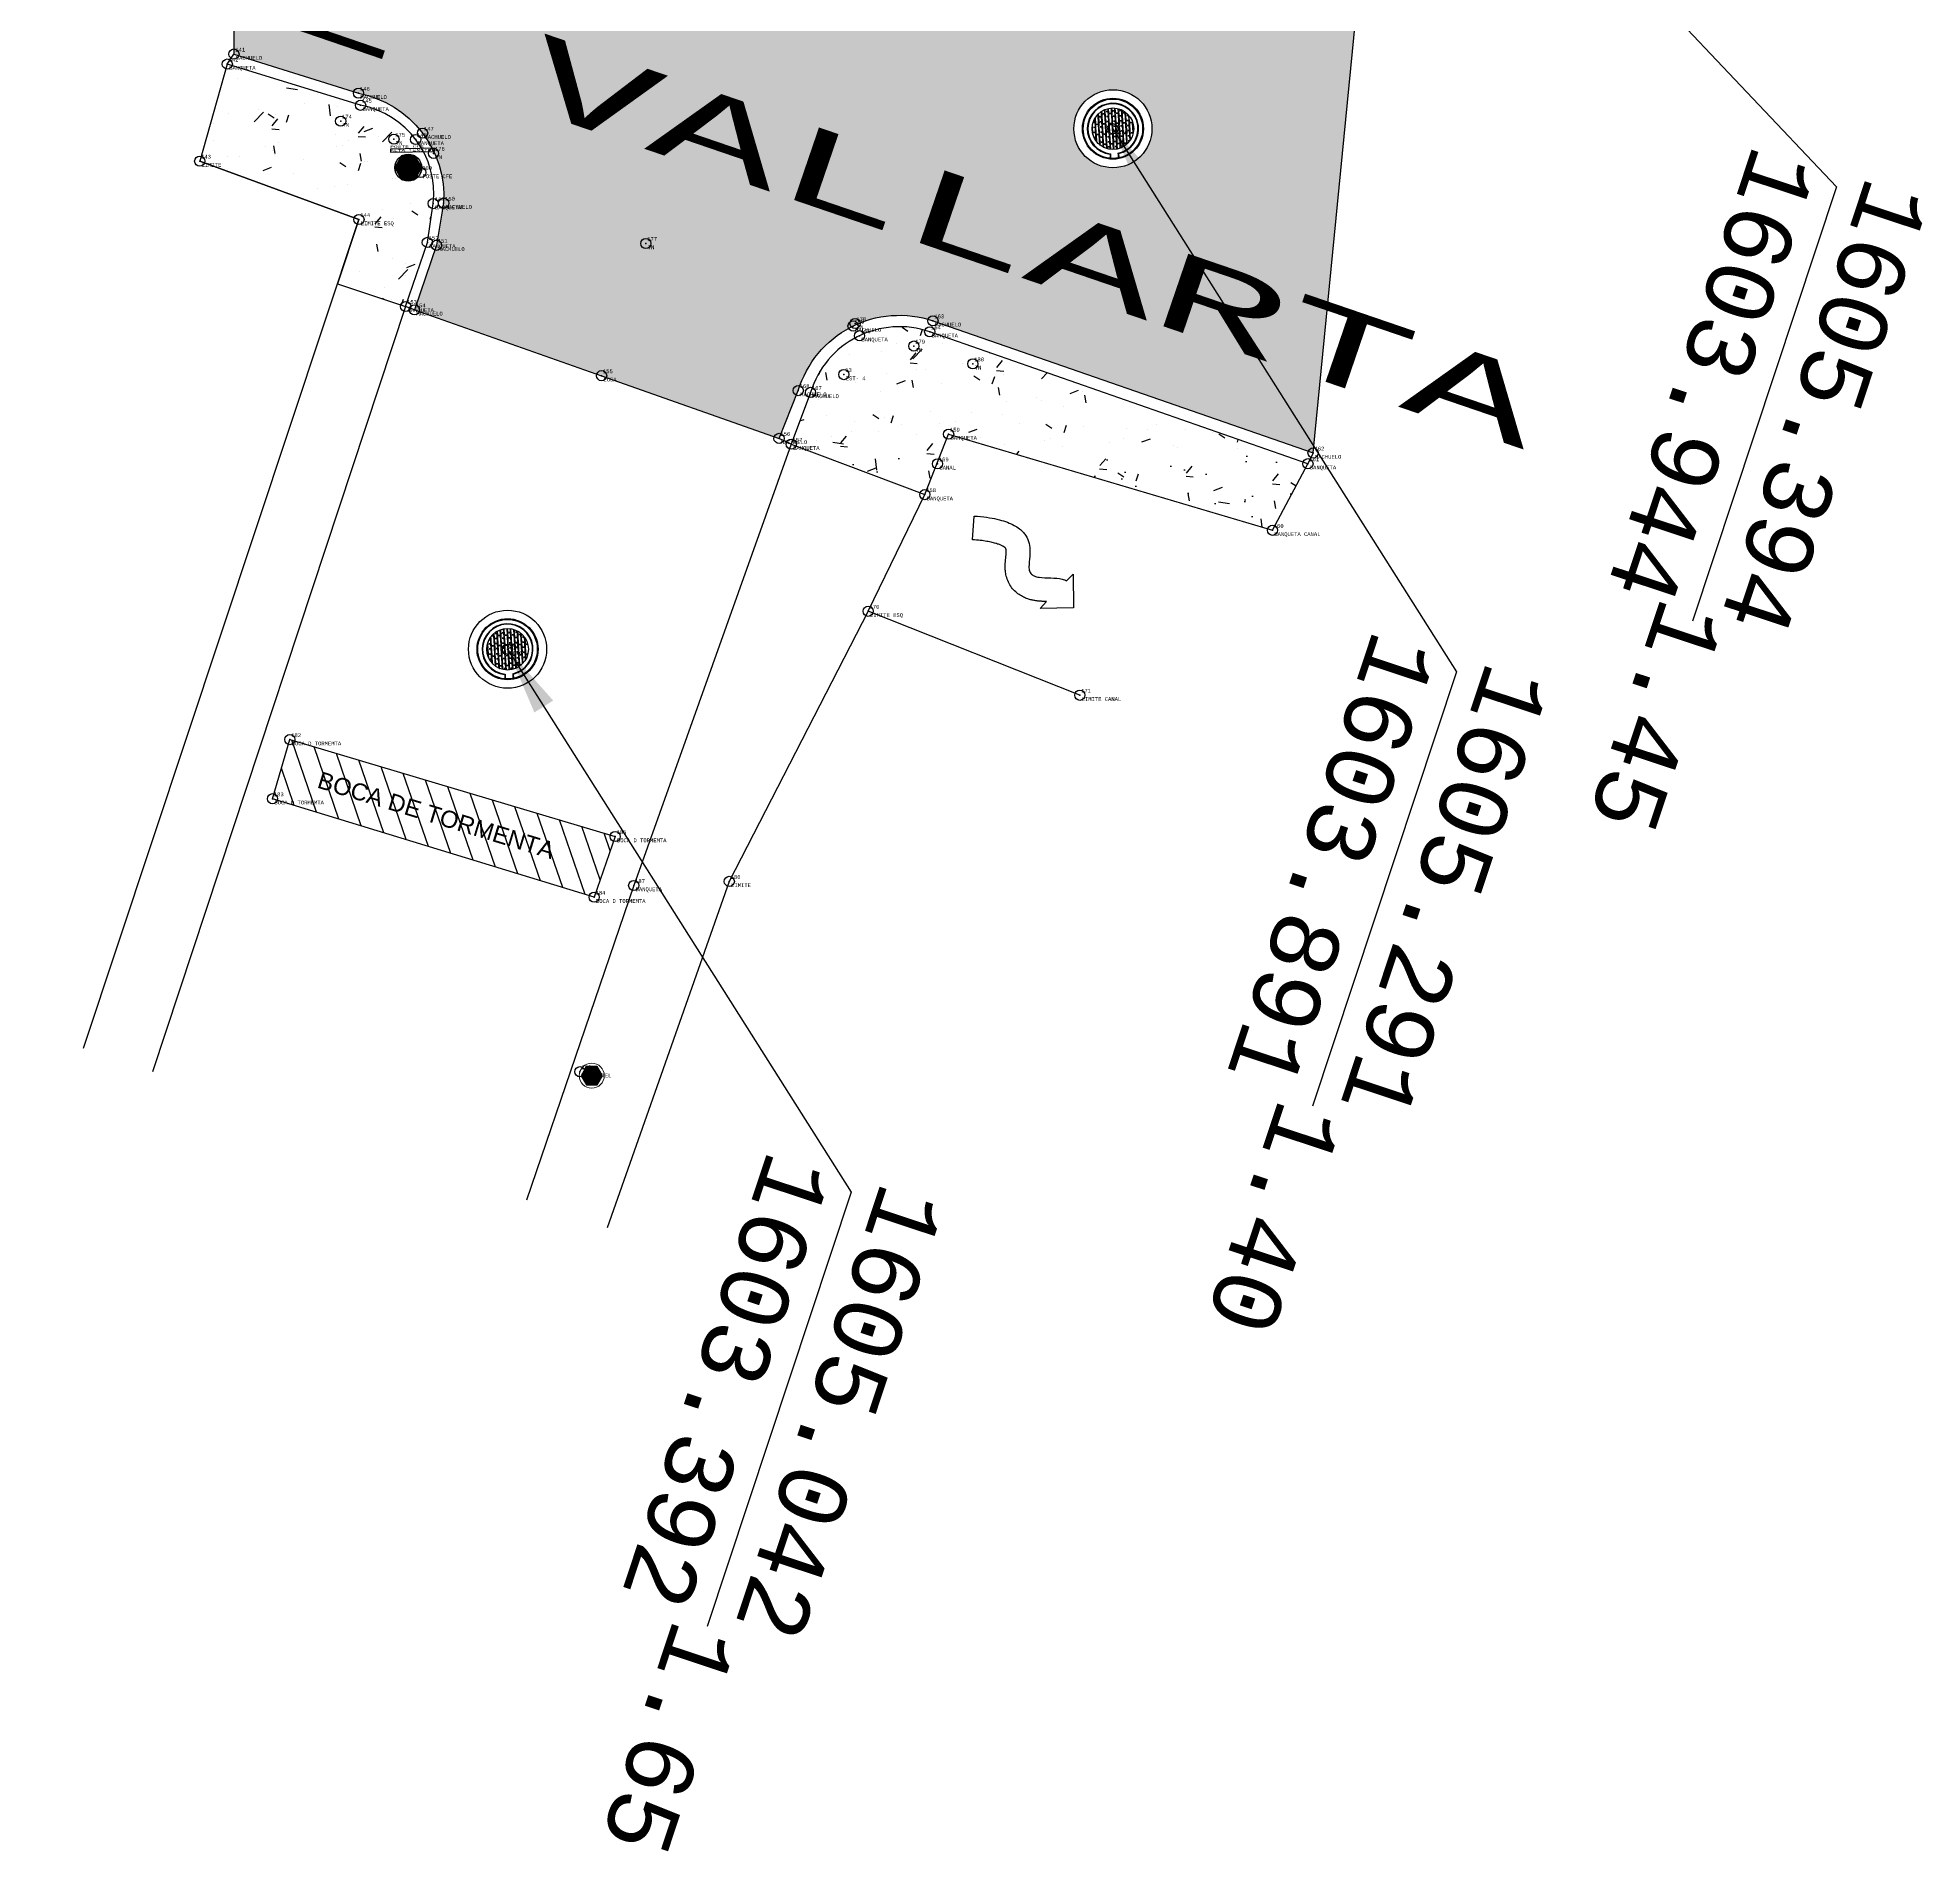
# Model space of a CAD drawing. Extents: x 661203 to 661848, y 2264651 to 2264858.
# Drawn here: x 661403.58 to 661431.39, y 2264651.15 to 2264677.91 of the extents above; entities that cross this region are included whole.
import ezdxf
from ezdxf.enums import TextEntityAlignment as Align

# ---------------------------------------------------------------- set-up
doc = ezdxf.new("R2010")
doc.units = 0
doc.header["$PDMODE"] = 32
doc.header["$PDSIZE"] = 0.15
for name, color, linetype in [('00. BANQUETA', 8, 'Continuous'), ('00. CONCRETO', 8, 'Continuous'), ('00. LIMITE DE PROPIEDAD', 7, 'Continuous'), ('02. COTAS D.S. EXISTENTE', 7, 'Continuous'), ('BOCA DE TORMENTA', 4, 'Continuous'), ('CVL_PUNTO', 2, 'Continuous'), ('CVL_PUNTO_NUM', 2, 'Continuous'), ('FLUJO', 1, 'Continuous'), ('INFRAESTRUCTURA_CFE_POSTE', 7, 'Continuous'), ('INFRAESTRUCTURA_POSTE_TELMEX', 42, 'Continuous'), ('LOSA', 253, 'Continuous'), ('MACHUELO', 34, 'Continuous'), ('POSTE TELMEX', 7, 'Continuous'), ('POZOS', 30, 'Continuous'), ('Registros', 150, 'Continuous'), ('TEXTOS', 7, 'Continuous'), ('TRAZA URBANA', 251, 'Continuous')]:
    doc.layers.add(name, color=color, linetype=linetype)
doc.styles.add('MONOTXT4', font='monotxt4.shx')
doc.styles.get("Standard").update_dxf_attribs({"font": 'arial.ttf'})
doc.dimstyles.get("Standard").update_dxf_attribs({"dimtxt": 0.18, "dimasz": 0.18, "dimexe": 0.18, "dimexo": 0.0625, "dimgap": 0.09, "dimtad": 0, "dimtih": 1, "dimtoh": 1, "dimdec": 4, "dimzin": 0, "dimdsep": 46, "dimtxsty": 'Standard', "dimcen": 0.09, "dimadec": 0, "dimazin": 0, "dimtfac": 1, "dimtdec": 4, "dimtofl": 0, "dimtmove": 0, "dimatfit": 3, "dimfxl": 0, "dimtolj": 1, "dimtzin": 0, "dimarcsym": 0})

# ---------------------------------------------------------------- blocks, each defined once
blk = doc.blocks.new('A$C79337726')
h = blk.add_hatch()
h.set_pattern_fill('AR-BRELM', color=11, scale=0.06156, angle=-269.66862, style=0)
h.set_pattern_definition([(93.054959, (-938.17568, -6360.84685), (0.327894398, 0.017499617), [0.469395, -0.023085]), (93.054959, (-938.03737, -6360.83947), (0.327894398, 0.017499617), [0.469395, -0.023085]), (93.054959, (-938.0183, -6360.71516), (0.327894398, 0.017499617), [0.223155, -0.023085]), (93.054959, (-937.87998, -6360.70778), (0.327894398, 0.017499617), [0.223155, -0.023085]), (3.054959, (-938.1757, -6360.84685), (0.026246145, -0.491780124), [0.13851, -0.18985104]), (3.054959, (-938.17445, -6360.8699), (0.026246145, -0.491780124), [0.13851, -0.18985104]), (3.0549587, (-938.0183, -6360.71516), (0.013123072, -0.245890062), [0.13851, -0.18985104]), (3.0549587, (-938.01706, -6360.7382), (0.013123072, -0.245890062), [0.13851, -0.18985104])])
h.paths.add_polyline_path([(2.864, 1.644, 1), (0.912, 2.132, 1)])
at = {"color": 11, "elevation": 1672.65}
for points in [[(1.748, 0.664), (1.759, 0.456)], [(1.767, 0.682), (1.779, 0.457)], [(2.136, 0.702), (2.148, 0.477)], [(2.158, 0.685), (2.169, 0.478)]]:
    blk.add_lwpolyline(points, dxfattribs=at)
at = {"color": 12}
blk.add_circle((1.888, 1.888, 1672.65), 1.888, dxfattribs=at)
at = {"color": 11}
for radius in [1.477, 1.438, 1.006]:
    blk.add_circle((1.888, 1.888, 1672.65), radius, dxfattribs=at)
for radius, start, end in [(1.232, 282.64903, 263.46089), (1.212, 281.82925, 264.28067)]:
    blk.add_arc((1.888, 1.888, 1672.65), radius, start, end, dxfattribs=at)
blk = doc.blocks.new('REGISTRO')
at = {"layer": 'POZOS', "xscale": 7322.654461596115, "yscale": 7322.654461596115, "zscale": 7322.654461596115}
blk.add_blockref('A$C79337726', (-13824, -13824, -12248238), dxfattribs=at)
blk = doc.blocks.new('CFE')
at = {"layer": 'TRAZA URBANA', "color": 7}
blk.add_lwpolyline([(-0.197, -0.341), (0.197, -0.341), (0.393, 0), (0.197, 0.341), (-0.197, 0.341), (-0.393, 0)], close=True, dxfattribs=at)
at = {"layer": 'TRAZA URBANA', "color": 254}
for points in [[(-0.393, 0), (-0.197, 0.341), (-0.197, -0.341), (0.197, 0.341)], [(-0.197, -0.341), (0.197, 0.341), (0.197, -0.341), (0.393, 0)]]:
    blk.add_solid(points, dxfattribs=at)
blk = doc.blocks.new('POSTE TELMEX')
at = {"layer": 'INFRAESTRUCTURA_POSTE_TELMEX'}
blk.add_lwpolyline([(-0.1, -0.173), (0.1, -0.173), (0.2, 0), (0.1, 0.173), (-0.1, 0.173), (-0.2, 0)], close=True, dxfattribs=at)
at = {"layer": 'INFRAESTRUCTURA_POSTE_TELMEX', "lineweight": 0}
blk.add_circle((0, 0), 0.237, dxfattribs=at)
at = {"layer": 'INFRAESTRUCTURA_POSTE_TELMEX'}
for points in [[(-0.2, 0), (-0.1, 0.173), (-0.1, -0.173), (0.1, 0.173)], [(-0.1, -0.173), (0.1, 0.173), (0.1, -0.173), (0.2, 0)]]:
    blk.add_solid(points, dxfattribs=at)

msp = doc.modelspace()

# ---------------------------------------------------------------- hatches: boundary and pattern name
at = {"layer": '00. BANQUETA'}
h = msp.add_hatch(dxfattribs=at)
h.set_pattern_fill('AR-CONC', color=256, scale=0.007)
h.paths.add_polyline_path([(661408.345, 2264676.914), (661406.378, 2264677.523), (661405.971, 2264676.09), (661408.321, 2264675.228), (661408.006, 2264674.281), (661409.01, 2264673.947), (661409.33, 2264674.891), (661409.416, 2264675.463, 0.393551)])
h = msp.add_hatch(dxfattribs=at)
h.set_pattern_fill('AR-CONC', color=256, scale=0.007)
h.paths.add_polyline_path([(661416.744, 2264673.572, 0.424624), (661414.986, 2264672.677), (661414.701, 2264671.913), (661416.671, 2264671.169), (661417.023, 2264672.062), (661421.802, 2264670.642), (661422.326, 2264671.625)])
at = {"layer": '00. CONCRETO'}
h = msp.add_hatch(color=256, dxfattribs=at)
h.dxf.hatch_style = 1
h.paths.add_polyline_path([(661423.104, 2264678.918), (661419.843, 2264679.981, -0.463278), (661418.923, 2264682.21), (661419.379, 2264683.524), (661417.14, 2264684.181), (661414.035, 2264685.194), (661413.779, 2264684.383), (661413.255, 2264684.475), (661413.158, 2264684.187), (661413.415, 2264684.111), (661413.571, 2264684.08, -0.314681), (661412.6, 2264682.967), (661411.711, 2264683.082), (661409.698, 2264683.944), (661406.512, 2264684.932), (661406.476, 2264677.67), (661408.315, 2264677.092, -0.376387), (661409.571, 2264675.47), (661409.464, 2264674.848), (661409.14, 2264673.896), (661411.902, 2264672.924), (661414.52, 2264671.999), (661414.805, 2264672.704, -0.42417), (661416.792, 2264673.734), (661422.402, 2264671.783)])
h.paths.add_polyline_path([(661411.874, 2264678.636, -1), (661413.026, 2264678.636, -1)], flags=16)
h.paths.add_polyline_path([(661412.889, 2264678.636, -1), (661412.011, 2264678.636, -1)], flags=0)
h.paths.add_polyline_path([(661412.526, 2264678.268), (661412.526, 2264678.274, 13.034391), (661412.413, 2264678.268), (661412.414, 2264678.262, -13.257907)], flags=0)
h.paths.add_polyline_path([(661412.143, 2264678.636, -1), (661412.757, 2264678.636, -1)], flags=0)
h.paths.add_polyline_path([(661420.024, 2264676.568, -1), (661418.872, 2264676.568, -1)], flags=16)
h.paths.add_polyline_path([(661419.009, 2264676.568, -1), (661419.887, 2264676.568, -1)], flags=0)
h.paths.add_polyline_path([(661419.524, 2264676.2), (661419.524, 2264676.206, 13.034391), (661419.411, 2264676.2), (661419.412, 2264676.194, -13.257907)], flags=0)
h.paths.add_polyline_path([(661419.755, 2264676.568, -1), (661419.141, 2264676.568, -1)], flags=0)
h.paths.add_polyline_path([(661408.785, 2264676.22), (661409.437, 2264676.231), (661409.436, 2264676.279), (661408.784, 2264676.268)], flags=25)
at = {"layer": 'BOCA DE TORMENTA'}
h = msp.add_hatch(dxfattribs=at)
h.set_pattern_fill('ANSI31', color=256, scale=0.088, angle=64)
h.set_pattern_definition([(109, (0, 0), (-0.264177890022, -0.090963742355), [])])
h.paths.add_polyline_path([(661407.045, 2264666.681), (661407.3, 2264667.553), (661412.101, 2264666.123), (661411.791, 2264665.228)])
h.paths.add_polyline_path([(661407.563, 2264666.74), (661411.153, 2264665.642), (661411.304, 2264666.135), (661407.714, 2264667.232)], flags=24)

# ---------------------------------------------------------------- linework, layer by layer
at = {"layer": '00. BANQUETA'}
msp.add_lwpolyline([(661408.345, 2264676.914), (661406.378, 2264677.523), (661405.971, 2264676.09), (661408.321, 2264675.228), (661408.006, 2264674.281), (661409.01, 2264673.947), (661409.33, 2264674.891), (661409.416, 2264675.463, 0.393551), (661408.345, 2264676.914)], format="xyb", close=True, dxfattribs=at)
for points, elevation in [([(661409.01, 2264673.947), (661409.01, 2264673.946), (661405.272, 2264662.653)], 1605.386), ([(661414.701, 2264671.913), (661412.376, 2264665.401)], 1605.236), ([(661415.836, 2264669.447), (661416.671, 2264671.169)], 1605.127), ([(661412.376, 2264665.401), (661410.795, 2264660.758)], 1604.957)]:
    msp.add_lwpolyline(points, dxfattribs=dict(at, elevation=elevation))
at = {"layer": '00. BANQUETA', "elevation": 1605.236}
msp.add_lwpolyline([(661416.744, 2264673.572, 0.424624), (661414.986, 2264672.677), (661414.701, 2264671.913), (661416.671, 2264671.169), (661417.023, 2264672.062), (661421.802, 2264670.642), (661422.326, 2264671.625), (661416.744, 2264673.572)], format="xyb", dxfattribs=at)
at = {"layer": '00. CONCRETO'}
msp.add_lwpolyline([(661406.512, 2264684.932), (661406.476, 2264677.67), (661408.315, 2264677.092, -0.376387), (661409.571, 2264675.47), (661409.464, 2264674.848), (661409.14, 2264673.896), (661411.902, 2264672.924), (661414.52, 2264671.999), (661414.805, 2264672.704, -0.42417), (661416.792, 2264673.734), (661422.402, 2264671.783), (661423.104, 2264678.918)], format="xyb", dxfattribs=at)
for points in [[(661420.024, 2264676.568, -1), (661418.872, 2264676.568, -1), (661420.024, 2264676.568, -1)], [(661419.009, 2264676.568, -1), (661419.887, 2264676.568, -1), (661419.009, 2264676.568, -1)], [(661419.524, 2264676.2), (661419.524, 2264676.206, 13.034391), (661419.411, 2264676.2), (661419.412, 2264676.194, -13.257907), (661419.524, 2264676.2)], [(661419.755, 2264676.568, -1), (661419.141, 2264676.568, -1), (661419.755, 2264676.568, -1)]]:
    msp.add_lwpolyline(points, format="xyb", close=True, dxfattribs=at)
msp.add_lwpolyline([(661408.785, 2264676.22), (661409.437, 2264676.231), (661409.436, 2264676.279), (661408.784, 2264676.268)], close=True, dxfattribs=at)
at = {"layer": '00. LIMITE DE PROPIEDAD'}
for points in [[(661404.256, 2264663.001), (661408.321, 2264675.228), (661405.971, 2264676.09)], [(661418.959, 2264668.208), (661415.836, 2264669.447), (661413.786, 2264665.461), (661411.982, 2264660.351)]]:
    msp.add_lwpolyline(points, dxfattribs=at)
at = {"layer": 'BOCA DE TORMENTA', "elevation": 1604.943}
msp.add_lwpolyline([(661407.045, 2264666.681), (661407.3, 2264667.553), (661412.101, 2264666.123), (661411.791, 2264665.228)], close=True, dxfattribs=at)
at = {"layer": 'CVL_PUNTO', "color": 2}
for p in [(661406.476, 2264677.67, 1605.402), (661406.378, 2264677.523, 1605.556), (661408.315, 2264677.092, 1605.385), (661408.345, 2264676.914, 1605.512), (661408.051, 2264676.681, 1605.556), (661419.448, 2264676.568, 1605.291), (661408.837, 2264676.413, 1605.378), (661409.158, 2264676.41, 1605.335), (661409.26, 2264676.502, 1605.335), (661405.971, 2264676.09, 1605.596), (661409.422, 2264676.205, 1605.338), (661409.233, 2264675.922, 1606.334), (661409.416, 2264675.463, 1605.29), (661409.571, 2264675.47, 1605.3), (661408.321, 2264675.228, 1605.474), (661409.33, 2264674.891, 1605.386), (661409.464, 2264674.848, 1605.273), (661412.555, 2264674.875, 1605.283), (661409.01, 2264673.946, 1605.369), (661409.14, 2264673.896, 1605.241), (661416.792, 2264673.734, 1605.32), (661415.613, 2264673.657, 1605.271), (661415.642, 2264673.693, 1605.272), (661415.708, 2264673.514, 1605.261), (661416.744, 2264673.572, 1605.383), (661416.509, 2264673.361, 1605.345), (661411.902, 2264672.924, 1605.218), (661415.477, 2264672.94, 1605.28), (661417.38, 2264673.099, 1605.487), (661414.805, 2264672.704, 1605.216), (661414.986, 2264672.677, 1605.236), (661414.52, 2264671.999, 1605.199), (661414.701, 2264671.913, 1605.324), (661417.023, 2264672.062, 1605.475), (661416.859, 2264671.623, 1605.473), (661422.326, 2264671.625, 1605.257), (661422.402, 2264671.783, 1605.267), (661416.671, 2264671.169, 1605.431), (661421.802, 2264670.642, 1605.243), (661415.836, 2264669.447, 1605.34), (661410.514, 2264668.887, 1605.042), (661418.959, 2264668.208, 1605.127), (661407.3, 2264667.553, 1604.975), (661407.045, 2264666.681, 1604.943), (661412.101, 2264666.123, 1604.933), (661412.376, 2264665.401, 1604.957), (661413.786, 2264665.461, 1605.358), (661411.791, 2264665.228, 1604.904), (661411.581, 2264662.653, 1605.92)]:
    msp.add_point(p, dxfattribs=at)
at = {"layer": 'FLUJO'}
msp.add_lwpolyline([(661418.469, 2264669.591), (661418.461, 2264669.591), (661418.452, 2264669.591), (661418.443, 2264669.591), (661418.434, 2264669.592), (661418.424, 2264669.592), (661418.415, 2264669.593), (661418.405, 2264669.593), (661418.395, 2264669.594), (661418.385, 2264669.594), (661418.375, 2264669.595), (661418.364, 2264669.596), (661418.353, 2264669.597), (661418.342, 2264669.598), (661418.331, 2264669.6), (661418.32, 2264669.601), (661418.308, 2264669.603), (661418.296, 2264669.605), (661418.284, 2264669.607), (661418.271, 2264669.609), (661418.258, 2264669.612), (661418.245, 2264669.615), (661418.232, 2264669.618), (661418.218, 2264669.622), (661418.204, 2264669.626), (661418.19, 2264669.631), (661418.175, 2264669.636), (661418.16, 2264669.642), (661418.144, 2264669.649), (661418.129, 2264669.656), (661418.113, 2264669.664), (661418.097, 2264669.673), (661418.08, 2264669.683), (661418.064, 2264669.693), (661418.047, 2264669.705), (661418.031, 2264669.718), (661418.014, 2264669.732), (661417.998, 2264669.747), (661417.983, 2264669.763), (661417.968, 2264669.78), (661417.953, 2264669.798), (661417.94, 2264669.817), (661417.927, 2264669.837), (661417.916, 2264669.858), (661417.905, 2264669.879), (661417.896, 2264669.901), (661417.888, 2264669.922), (661417.88, 2264669.944), (661417.874, 2264669.966), (661417.87, 2264669.987), (661417.866, 2264670.007), (661417.863, 2264670.026), (661417.861, 2264670.044), (661417.86, 2264670.061), (661417.859, 2264670.078), (661417.859, 2264670.093), (661417.859, 2264670.108), (661417.859, 2264670.122), (661417.859, 2264670.135), (661417.86, 2264670.148), (661417.86, 2264670.16), (661417.861, 2264670.172), (661417.862, 2264670.183), (661417.863, 2264670.194), (661417.864, 2264670.204), (661417.865, 2264670.214), (661417.866, 2264670.224), (661417.867, 2264670.233), (661417.868, 2264670.242), (661417.869, 2264670.251), (661417.869, 2264670.259), (661417.87, 2264670.267), (661417.871, 2264670.275), (661417.871, 2264670.283), (661417.872, 2264670.29), (661417.872, 2264670.297), (661417.873, 2264670.304), (661417.873, 2264670.31), (661417.873, 2264670.317), (661417.873, 2264670.322), (661417.873, 2264670.328), (661417.873, 2264670.333), (661417.873, 2264670.338), (661417.873, 2264670.343), (661417.873, 2264670.347), (661417.872, 2264670.351), (661417.872, 2264670.354), (661417.872, 2264670.357), (661417.871, 2264670.36), (661417.871, 2264670.363), (661417.87, 2264670.365), (661417.87, 2264670.367), (661417.869, 2264670.369), (661417.869, 2264670.371), (661417.868, 2264670.372), (661417.867, 2264670.373), (661417.867, 2264670.374), (661417.866, 2264670.375), (661417.866, 2264670.376), (661417.865, 2264670.377), (661417.865, 2264670.377), (661417.864, 2264670.378), (661417.864, 2264670.379), (661417.863, 2264670.38), (661417.863, 2264670.38), (661417.862, 2264670.381), (661417.861, 2264670.382), (661417.86, 2264670.383), (661417.859, 2264670.384), (661417.858, 2264670.385), (661417.857, 2264670.386), (661417.855, 2264670.388), (661417.853, 2264670.389), (661417.85, 2264670.392), (661417.847, 2264670.394), (661417.843, 2264670.397), (661417.838, 2264670.4), (661417.833, 2264670.403), (661417.826, 2264670.406), (661417.82, 2264670.41), (661417.812, 2264670.414), (661417.803, 2264670.418), (661417.794, 2264670.422), (661417.783, 2264670.427), (661417.772, 2264670.431), (661417.76, 2264670.436), (661417.747, 2264670.44), (661417.733, 2264670.445), (661417.718, 2264670.449), (661417.702, 2264670.454), (661417.685, 2264670.458), (661417.668, 2264670.463), (661417.649, 2264670.467), (661417.629, 2264670.471), (661417.608, 2264670.475), (661417.587, 2264670.479), (661417.564, 2264670.483), (661417.54, 2264670.486), (661417.516, 2264670.49), (661417.49, 2264670.493), (661417.463, 2264670.496), (661417.435, 2264670.499), (661417.406, 2264670.502), (661417.376, 2264670.504), (661417.401, 2264670.853), (661417.45, 2264670.849), (661417.496, 2264670.845), (661417.541, 2264670.84), (661417.584, 2264670.834), (661417.625, 2264670.828), (661417.664, 2264670.821), (661417.701, 2264670.814), (661417.737, 2264670.806), (661417.772, 2264670.798), (661417.804, 2264670.789), (661417.835, 2264670.78), (661417.865, 2264670.77), (661417.893, 2264670.76), (661417.919, 2264670.749), (661417.945, 2264670.738), (661417.968, 2264670.727), (661417.991, 2264670.715), (661418.012, 2264670.703), (661418.032, 2264670.691), (661418.05, 2264670.678), (661418.068, 2264670.665), (661418.084, 2264670.652), (661418.099, 2264670.639), (661418.113, 2264670.625), (661418.126, 2264670.611), (661418.138, 2264670.597), (661418.149, 2264670.583), (661418.159, 2264670.568), (661418.177, 2264670.539), (661418.191, 2264670.508), (661418.202, 2264670.478), (661418.211, 2264670.447), (661418.217, 2264670.417), (661418.221, 2264670.386), (661418.223, 2264670.355), (661418.223, 2264670.325), (661418.223, 2264670.295), (661418.221, 2264670.266), (661418.216, 2264670.209), (661418.214, 2264670.183), (661418.211, 2264670.157), (661418.21, 2264670.132), (661418.209, 2264670.109), (661418.209, 2264670.088), (661418.211, 2264670.068), (661418.214, 2264670.049), (661418.22, 2264670.033), (661418.227, 2264670.018), (661418.236, 2264670.005), (661418.246, 2264669.994), (661418.259, 2264669.984), (661418.272, 2264669.975), (661418.287, 2264669.968), (661418.304, 2264669.962), (661418.321, 2264669.957), (661418.339, 2264669.953), (661418.359, 2264669.949), (661418.399, 2264669.944), (661418.442, 2264669.942), (661418.532, 2264669.939), (661418.576, 2264669.938), (661418.619, 2264669.935), (661418.66, 2264669.931), (661418.68, 2264669.927), (661418.699, 2264669.923), (661418.716, 2264669.918), (661418.733, 2264669.911), (661418.748, 2264669.904), (661418.762, 2264669.895), (661418.859, 2264669.996), (661418.868, 2264669.5), (661418.372, 2264669.49), (661418.469, 2264669.591)], dxfattribs=at)
at = {"layer": 'INFRAESTRUCTURA_CFE_POSTE', "linetype": 'Continuous'}
msp.add_circle((661409.048, 2264675.994, 1606.334), 0.199, dxfattribs=at)
at = {"layer": 'LOSA', "elevation": 1605.241}
msp.add_lwpolyline([(661409.14, 2264673.896), (661411.902, 2264672.924), (661414.52, 2264671.999)], dxfattribs=at)
at = {"layer": 'MACHUELO'}
for points in [[(661406.378, 2264677.523), (661406.476, 2264677.67), (661408.315, 2264677.092, -0.376387), (661409.571, 2264675.47), (661409.464, 2264674.848), (661409.14, 2264673.896), (661409.01, 2264673.947)], [(661414.701, 2264671.913), (661414.52, 2264671.999), (661414.805, 2264672.704, -0.42417), (661416.792, 2264673.734), (661422.402, 2264671.783), (661422.326, 2264671.625)]]:
    msp.add_lwpolyline(points, format="xyb", dxfattribs=at)

# ---------------------------------------------------------------- block references
at = {"layer": 'INFRAESTRUCTURA_CFE_POSTE', "linetype": 'Continuous', "xscale": 0.5073861842975022, "yscale": 0.5073861842975022, "zscale": 0.5073861842975022}
msp.add_blockref('CFE', (661409.048, 2264675.994, 1606.334), dxfattribs=at)
at = {"layer": 'POSTE TELMEX', "xscale": 0.7799999999115244, "yscale": 0.7799999999115244, "zscale": 0.7799999999115244}
msp.add_blockref('POSTE TELMEX', (661411.757, 2264662.594, 1605.92), dxfattribs=at)
at = {"layer": 'Registros', "xscale": 4.16601542383e-05, "yscale": 4.16601542383e-05, "zscale": 4.16601542383e-05}
for p in [(661419.448, 2264676.568, 1605.291), (661410.514, 2264668.887, 1605.042)]:
    msp.add_blockref('REGISTRO', p, dxfattribs=at)

# ---------------------------------------------------------------- texts
at = {"style": 'MONOTXT4', "width": 2}
msp.add_text('CALLE VALLARTA', height=1.13219, rotation=341.119, dxfattribs=at).set_placement((661399.551, 2264680.712))
at = {"layer": '02. COTAS D.S. EXISTENTE', "style": 'MONOTXT4'}
for s, p in [('1603.944', (661428.768, 2264672.763, -1612.086)), ('1603.891', (661423.162, 2264665.606, -1612.091)), ('1603.392', (661414.228, 2264657.925, -1612.34))]:
    msp.add_text(s, height=1, rotation=251.6758, dxfattribs=at).set_placement(p, align=Align.TOP_CENTER)
for s, p in [('1605.394', (661429.206, 2264672.707, -1612.086)), ('1605.291', (661423.6, 2264665.55, -1612.091)), ('1605.042', (661414.666, 2264657.869, -1612.34))]:
    msp.add_text(s, height=1, rotation=251.6758, dxfattribs=at).set_placement(p, align=Align.BOTTOM_CENTER)
for s, p in [('1.45', (661428.024, 2264669.534, 1605.394)), ('1.40', (661422.383, 2264662.131, 1605.389)), ('1.65', (661413.449, 2264654.45, 1605.14))]:
    msp.add_text(s, height=1, rotation=251.6758, dxfattribs=at).set_placement(p, align=Align.MIDDLE_LEFT)
at = {"layer": 'CVL_PUNTO_NUM', "color": 2, "style": 'MONOTXT4'}
for s, p in [('141', (661406.496, 2264677.69, 1605.402)), ('142', (661406.398, 2264677.543, 1605.556)), ('146', (661408.335, 2264677.112, 1605.385)), ('145', (661408.365, 2264676.934, 1605.512)), ('174', (661408.071, 2264676.701, 1605.556)), ('147', (661409.28, 2264676.522, 1605.335)), ('172', (661419.468, 2264676.588, 1605.291)), ('175', (661408.857, 2264676.433, 1605.378)), ('148', (661409.178, 2264676.43, 1605.335)), ('143', (661405.991, 2264676.11, 1605.596)), ('176', (661409.442, 2264676.225, 1605.338)), ('200', (661409.253, 2264675.942, 1606.334)), ('149', (661409.436, 2264675.483, 1605.29)), ('150', (661409.591, 2264675.49, 1605.3)), ('144', (661408.341, 2264675.248, 1605.474)), ('152', (661409.35, 2264674.911, 1605.386)), ('151', (661409.484, 2264674.868, 1605.273)), ('177', (661412.575, 2264674.895, 1605.283)), ('153', (661409.03, 2264673.966, 1605.369)), ('154', (661409.16, 2264673.916, 1605.241)), ('163', (661416.812, 2264673.754, 1605.32)), ('166', (661415.633, 2264673.677, 1605.271)), ('178', (661415.662, 2264673.713, 1605.272)), ('165', (661415.728, 2264673.534, 1605.261)), ('164', (661416.764, 2264673.592, 1605.383)), ('179', (661416.529, 2264673.381, 1605.345)), ('155', (661411.922, 2264672.944, 1605.218)), ('93', (661415.497, 2264672.96, 1605.28)), ('180', (661417.4, 2264673.119, 1605.487)), ('168', (661414.825, 2264672.724, 1605.216)), ('167', (661415.006, 2264672.697, 1605.236)), ('159', (661417.043, 2264672.082, 1605.475)), ('156', (661414.54, 2264672.019, 1605.199)), ('157', (661414.721, 2264671.933, 1605.324)), ('162', (661422.422, 2264671.803, 1605.267)), ('169', (661416.879, 2264671.643, 1605.473)), ('161', (661422.346, 2264671.645, 1605.257)), ('158', (661416.691, 2264671.189, 1605.431)), ('160', (661421.822, 2264670.662, 1605.243)), ('170', (661415.856, 2264669.467, 1605.34)), ('181', (661410.534, 2264668.907, 1605.042)), ('171', (661418.979, 2264668.228, 1605.127)), ('182', (661407.32, 2264667.573, 1604.975)), ('183', (661407.065, 2264666.701, 1604.943)), ('185', (661412.121, 2264666.143, 1604.933)), ('187', (661412.396, 2264665.421, 1604.957)), ('186', (661413.806, 2264665.481, 1605.358)), ('184', (661411.811, 2264665.248, 1604.904)), ('206', (661411.601, 2264662.673, 1605.92))]:
    msp.add_text(s, height=0.0562, dxfattribs=at).set_placement(p, align=Align.BOTTOM_LEFT)
for s, height, p in [('BANQUETA', 0.0562, (661406.406, 2264677.495, 1605.556)), ('MACHUELO', 0.0562, (661406.504, 2264677.642, 1605.402)), ('MACHUELO', 0.0562, (661408.343, 2264677.064, 1605.385)), ('BANQUETA', 0.0562, (661408.373, 2264676.886, 1605.512)), ('TN', 0.0562, (661408.079, 2264676.653, 1605.556)), ('TN', 0.0562, (661408.865, 2264676.385, 1605.378)), ('BANQUETA', 0.0562, (661409.186, 2264676.382, 1605.335)), ('MACHUELO', 0.0562, (661409.288, 2264676.474, 1605.335)), ('POZO', 0.0562, (661419.476, 2264676.54, 1605.291)), ('LIMITE', 0.0562, (661405.999, 2264676.062, 1605.596)), ('TN', 0.0562, (661409.45, 2264676.177, 1605.338)), ('POSTE CFE', 0.0562, (661409.261, 2264675.894, 1606.334)), ('LIMITE ESQ', 0.0562, (661408.349, 2264675.2, 1605.474)), ('BANQUETA', 0.0562, (661409.444, 2264675.435, 1605.29)), ('MACHUELO', 0.0562, (661409.599, 2264675.442, 1605.3)), ('BANQUETA', 0.0562, (661409.358, 2264674.863, 1605.386)), ('MACHUELO', 0.0562, (661409.492, 2264674.82, 1605.273)), ('TN', 0.0562, (661412.583, 2264674.847, 1605.283)), ('BANQUETA', 0.0562, (661409.038, 2264673.918, 1605.369)), ('MACHUELO', 0.0562, (661409.168, 2264673.868, 1605.241)), ('MACHUELO', 0.0562, (661415.641, 2264673.629, 1605.271)), ('TN', 0.0562, (661415.67, 2264673.665, 1605.272)), ('BANQUETA', 0.0562, (661416.772, 2264673.544, 1605.383)), ('MACHUELO', 0.0562, (661416.82, 2264673.706, 1605.32)), ('BANQUETA', 0.0562, (661415.736, 2264673.486, 1605.261)), ('TN', 0.0562, (661416.537, 2264673.333, 1605.345)), ('TN', 0.0562, (661417.408, 2264673.071, 1605.487)), ('LOSA', 0.0562, (661411.93, 2264672.896, 1605.218)), ('EST- 4', 0.0562, (661415.505, 2264672.912, 1605.28)), ('MACHUELO', 0.0562, (661414.833, 2264672.676, 1605.216)), ('MACHUELO', 0.0562, (661415.014, 2264672.649, 1605.236)), ('MACHUELO', 0.0562, (661414.548, 2264671.971, 1605.199)), ('BANQUETA', 0.0562, (661414.729, 2264671.885, 1605.324)), ('BANQUETA', 0.0562, (661417.051, 2264672.034, 1605.475)), ('CANAL', 0.0562, (661416.887, 2264671.595, 1605.473)), ('BANQUETA', 0.0562, (661422.354, 2264671.597, 1605.257)), ('MACHUELO', 0.0562, (661422.43, 2264671.755, 1605.267)), ('BANQUETA', 0.0562, (661416.699, 2264671.141, 1605.431)), ('BANQUETA CANAL', 0.05625, (661421.83, 2264670.614, 1605.243)), ('LIMITE ESQ', 0.0562, (661415.864, 2264669.419, 1605.34)), ('POZO', 0.0562, (661410.542, 2264668.859, 1605.042)), ('LIMITE CANAL', 0.05625, (661418.987, 2264668.18, 1605.127)), ('BOCA D TORMEMTA', 0.05625, (661407.328, 2264667.525, 1604.975)), ('BOCA D TORMEMTA', 0.05625, (661407.073, 2264666.653, 1604.943)), ('BOCA D TORMEMTA', 0.05625, (661412.129, 2264666.095, 1604.933)), ('BOCA D TORMEMTA', 0.05625, (661411.819, 2264665.2, 1604.904)), ('BANQUETA', 0.0562, (661412.404, 2264665.373, 1604.957)), ('LIMITE', 0.0562, (661413.814, 2264665.433, 1605.358)), ('POSTE TEL', 0.0562, (661411.609, 2264662.625, 1605.92))]:
    msp.add_text(s, height=height, dxfattribs=at).set_placement(p, align=Align.TOP_LEFT)
at = {"layer": 'INFRAESTRUCTURA_CFE_POSTE', "linetype": 'Continuous', "style": 'MONOTXT4', "width": 2}
for s, p in [('POSTE CFE', (661408.782, 2264676.286, 91.98)), ('ALTA TENSION', (661408.782, 2264676.228, 91.98))]:
    msp.add_text(s, height=0.032, rotation=1, dxfattribs=at).set_placement(p)
at = {"layer": 'TEXTOS', "insert": (661407.762, 2264667.088), "char_height": 0.25, "attachment_point": 1, "rotation": 343}
msp.add_mtext_dynamic_manual_height_columns('BOCA DE TORMENTA', width=4.81948, gutter_width=12.5, heights=[0], dxfattribs=at)

# ---------------------------------------------------------------- leaders
at = {"layer": '02. COTAS D.S. EXISTENTE', "ltscale": 5}
for points in [[(661418.339, 2264688.163, 1605.394), (661430.125, 2264675.711, 1605.394), (661428.002, 2264669.302, 1605.394)], [(661419.448, 2264676.568, 1605.389), (661424.519, 2264668.554, 1605.389), (661422.396, 2264662.145, 1605.389)], [(661410.514, 2264668.887, 1605.14), (661415.585, 2264660.873, 1605.14), (661413.462, 2264654.464, 1605.14)]]:
    msp.add_leader(points, dimstyle='Standard', override={"dimasz": 1, "dimgap": 0.09, "dimtad": 0, "dimfxl": 0.1, "dimarcsym": 2}, dxfattribs=at)

doc.saveas('drawing.dxf')
